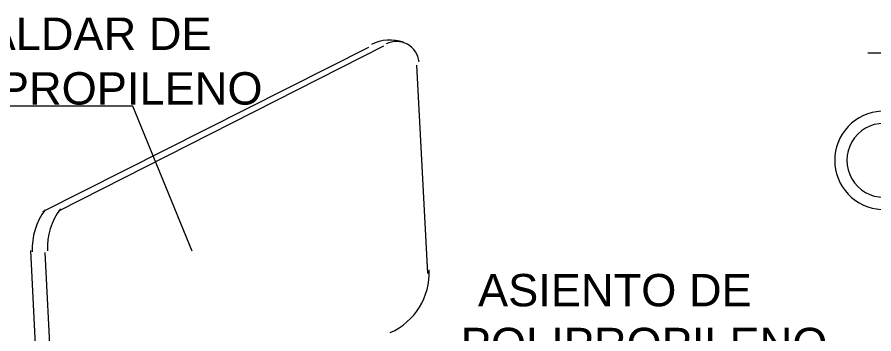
# Model space of a CAD drawing. Header units: inches. Extents: x 0.22 to 6.49, y 0.27 to 4.47.
# Drawn here: x 2.412 to 3.22, y 3.281 to 3.58 of the extents above; entities that cross this region are included whole.
import ezdxf

# ---------------------------------------------------------------- set-up
doc = ezdxf.new("R2010")
doc.units = ezdxf.units.IN
doc.header["$MEASUREMENT"] = 0
doc.layers.add('PDF_PDF10_PDF9_PDF3_PDF5_0', color=7, linetype='Continuous')
doc.layers.add('PDF_Texto', color=7, linetype='Continuous')
doc.styles.add('PDF Arial', font='arial.ttf')

msp = doc.modelspace()

# ---------------------------------------------------------------- linework, layer by layer
at = {"layer": 'PDF_PDF10_PDF9_PDF3_PDF5_0', "lineweight": 5}
for points in [[(2.43625, 3.39618), (2.74352, 3.55117)], [(2.45114, 3.39686), (2.75773, 3.55252)], [(2.79902, 3.33798), (2.78887, 3.53425)], [(2.4349, 3.15592), (2.42475, 3.35964)], [(2.44911, 3.1478), (2.43828, 3.3576)]]:
    msp.add_lwpolyline(points, dxfattribs=at)
at = {"layer": 'PDF_PDF10_PDF9_PDF3_PDF5_0', "lineweight": 13}
for points in [[(3.2139, 3.54576), (3.69781, 3.54576)], [(2.57703, 3.35896), (2.52085, 3.49567), (2.31849, 3.49567)]]:
    msp.add_lwpolyline(points, dxfattribs=at)
at = {"layer": 'PDF_PDF10_PDF9_PDF3_PDF5_0', "lineweight": 5}
for centre, radius, start, end in [((2.76349, 3.51767), 0.04027, 71.52039, 115.89037), ((2.76958, 3.53526), 0.02132, 5.41641, 116.91098), ((3.22913, 3.44457), 0.04636, 50.03215, 309.96785), ((2.48735, 3.36133), 0.06125, 143.2123, 182.81264), ((2.50156, 3.362), 0.06125, 142.95922, 182.56013), ((2.73912, 3.33832), 0.06125, 293.67528, 2.81259)]:
    msp.add_arc(centre, radius, start, end, dxfattribs=at)
at = {"layer": 'PDF_PDF10_PDF9_PDF3_PDF5_0', "lineweight": 18}
msp.add_arc((3.22913, 3.44457), 0.03486, 89.99971, 270.00029, dxfattribs=at)

# ---------------------------------------------------------------- texts
at = {"layer": 'PDF_Texto', "attachment_point": 7, "style": 'PDF Arial'}
for s, insert, char_height in [('ESPALDAR DE', (2.29683, 3.54815), 0.0305064), ('POLIPROPILENO', (2.29751, 3.49671), 0.0305064), ('ASIENTO DE', (2.8464, 3.30653), 0.030506), ('POLIPROPILENO', (2.83015, 3.25577), 0.0305064)]:
    msp.add_mtext(s, dxfattribs=dict(at, insert=insert, char_height=char_height))

doc.saveas('drawing.dxf')
